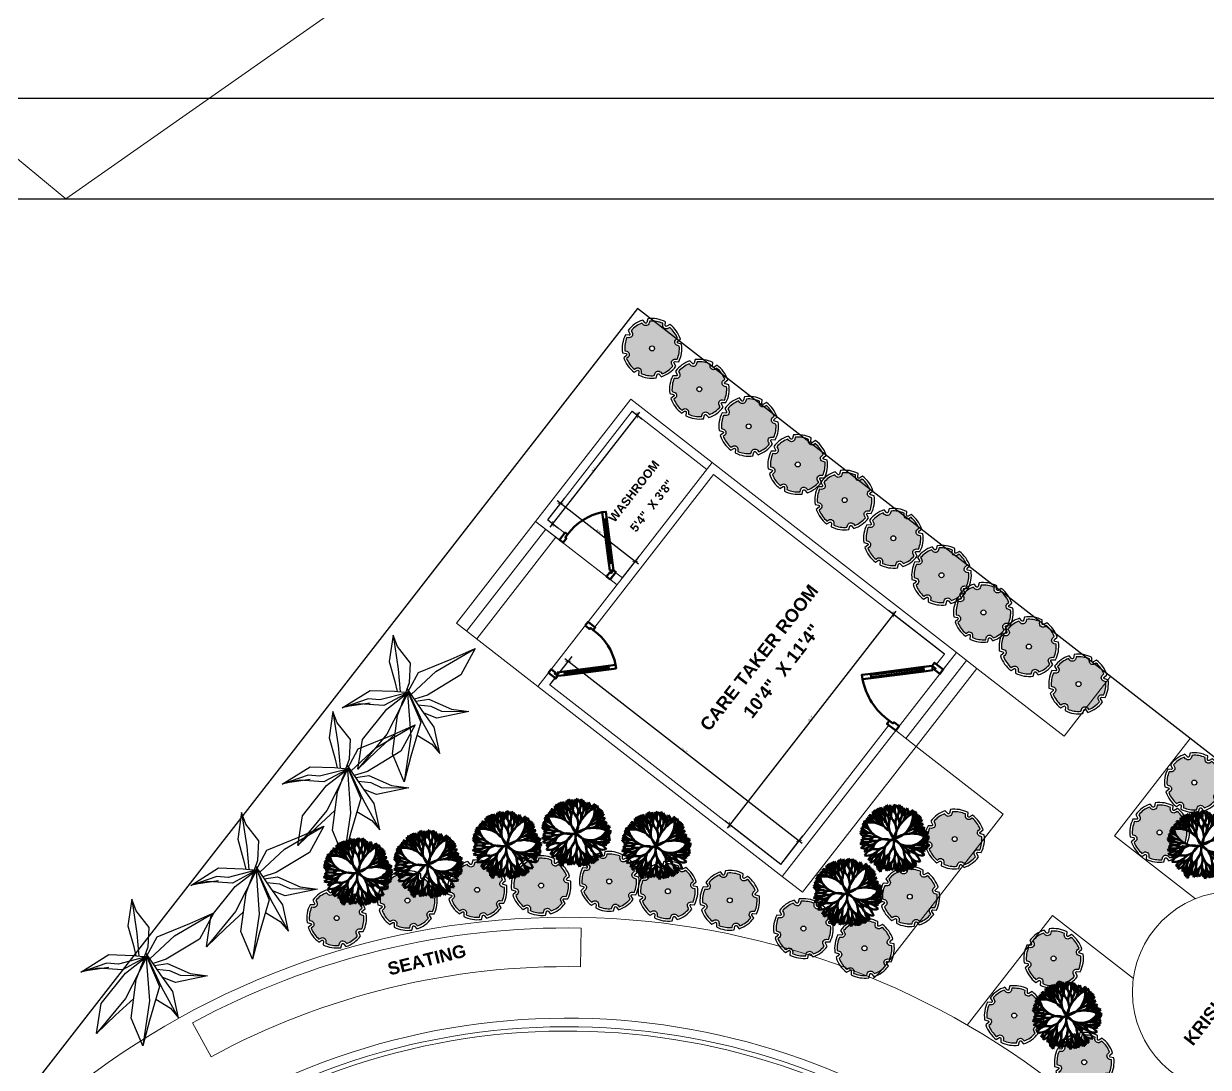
# Model space of a CAD drawing. Header units: metres. Extents: x 251860 to 269438, y 1966787 to 1972367.
# Drawn here: x 267293 to 267856, y 1970463 to 1970960 of the extents above; entities that cross this region are included whole.
import ezdxf

# ---------------------------------------------------------------- set-up
doc = ezdxf.new("R2010")
doc.units = ezdxf.units.M
doc.header["$MEASUREMENT"] = 0
doc.header["$PDMODE"] = 3
doc.header["$PDSIZE"] = -2
doc.layers.get('0').update_dxf_attribs({"linetype": 'CONTINUOUS', "lineweight": 100})
doc.layers.get('Defpoints').update_dxf_attribs({"linetype": 'CONTINUOUS'})
for name, color, linetype in [('PDF3_PDF_INDEX', 1, 'CONTINUOUS'), ('PDF3_POINTS_line', 6, 'CONTINUOUS'), ('PDF3_Text', 7, 'CONTINUOUS'), ('zelen', 74, 'CONTINUOUS')]:
    doc.layers.add(name, color=color, linetype=linetype)
doc.layers.add('Wall', color=7, linetype='CONTINUOUS', lineweight=20)
doc.styles.add('ARIAL', font='arial.ttf')
doc.styles.add('PDF Arial Bold', font='arialbd.ttf')
doc.dimstyles.new('dim style', dxfattribs={"dimtxt": 1, "dimasz": 2, "dimexe": 3, "dimexo": 0, "dimgap": 0.09, "dimtad": 1, "dimtoh": 1, "dimdec": 0, "dimzin": 0, "dimdsep": 46, "dimlunit": 4, "dimtxsty": 'ARIAL', "dimblk": 'ARCHTICK', "dimcen": 0.09, "dimdle": 2, "dimclrd": 5, "dimclre": 5, "dimclrt": 5, "dimadec": 0, "dimazin": 0, "dimtfac": 0.5, "dimtdec": 0, "dimtofl": 0, "dimtmove": 0, "dimatfit": 3, "dimfxl": 2, "dimtolj": 1, "dimtzin": 0, "dimarcsym": 1})

# ---------------------------------------------------------------- blocks, each defined once
blk = doc.blocks.new('A$C3C032968')
at = {"color": 25, "ltscale": 12}
for p, q in [((0, 0), (0, 100)), ((0, 100), (0, 0)), ((700, 0), (700, 100)), ((700, 0), (700, 100))]:
    blk.add_line(p, q, dxfattribs=at)
for points in [[(517, 522), (461, 466), (433, 494), (489, 551)], [(120, 128), (461, 466), (433, 494), (92, 156)], [(113, 135), (454, 473), (440, 487), (99, 149)], [(63, 72), (120, 128), (92, 156), (35, 100)], [(35, 100), (0, 100), (0, 0), (50, 0), (50, 50), (50, 60), (35, 60)], [(665, 100), (665, 60), (650, 60), (650, 50), (650, 0), (700, 0), (700, 100)]]:
    blk.add_lwpolyline(points, close=True, dxfattribs=at)
blk.add_arc((72, 129), 593, 357.2313, 41.4937, dxfattribs=at)
blk = doc.blocks.new('_ArchTick')
at = {"color": 0, "linetype": 'ByBlock', "const_width": 0.15}
blk.add_lwpolyline([(-0.5, -0.5), (0.5, 0.5)], dxfattribs=at)
blk = doc.blocks.new('*D514')
at = {"layer": 'Defpoints', "color": 0, "ltscale": 2, "transparency": 16777216}
for p in [(267730.76, 1970660.08), (267628.67, 1970578.9), (267652.91, 1970560.03)]:
    blk.add_point(p, dxfattribs=at)
at = {"layer": 'Wall', "color": 5, "lineweight": -2, "ltscale": 2, "transparency": 16777216}
for p, q in [((267707.75, 1970680.53), (267627.44, 1970577.32)), ((267730.76, 1970660.08), (267704.15, 1970680.79)), ((267652.91, 1970560.03), (267626.3, 1970580.74))]:
    blk.add_line(p, q, dxfattribs=at)
at = {"layer": 'Wall', "color": 5, "lineweight": -2, "ltscale": 2, "transparency": 16777216, "xscale": 2, "yscale": 2, "zscale": 2}
for p, rotation in [((267706.52, 1970678.95), 52.11360142248054), ((267628.67, 1970578.9), 232.1136014224805)]:
    blk.add_blockref('_ArchTick', p, dxfattribs=dict(at, rotation=rotation))
at = {"layer": 'Wall', "color": 5, "ltscale": 2, "transparency": 16777216, "insert": (267667.12, 1970629.29), "char_height": 1, "attachment_point": 5, "rotation": 52.1136, "style": 'ARIAL'}
blk.add_mtext('\\A1;10\'-7"', dxfattribs=at)
blk = doc.blocks.new('*D513')
at = {"layer": 'Defpoints', "color": 0, "ltscale": 2, "transparency": 16777216}
for p in [(267551.88, 1970656.6), (267543.18, 1970645.41), (267652.91, 1970560.03)]:
    blk.add_point(p, dxfattribs=at)
at = {"layer": 'Wall', "color": 5, "lineweight": -2, "ltscale": 2, "transparency": 16777216}
for p, q in [((267543.18, 1970645.41), (267553.72, 1970658.96)), ((267663.19, 1970569.98), (267550.3, 1970657.82)), ((267652.91, 1970560.03), (267663.45, 1970573.58))]:
    blk.add_line(p, q, dxfattribs=at)
at = {"layer": 'Wall', "color": 5, "lineweight": -2, "ltscale": 2, "transparency": 16777216, "xscale": 2, "yscale": 2, "zscale": 2}
for p, rotation in [((267551.88, 1970656.6), 142.1136014167718), ((267661.61, 1970571.21), 322.1136014167719)]:
    blk.add_blockref('_ArchTick', p, dxfattribs=dict(at, rotation=rotation))
at = {"layer": 'Wall', "color": 5, "ltscale": 2, "transparency": 16777216, "insert": (267607.11, 1970614.37), "char_height": 1, "attachment_point": 5, "rotation": 322.1136, "style": 'ARIAL'}
blk.add_mtext('\\A1;11\'-7"', dxfattribs=at)
blk = doc.blocks.new('*D515')
at = {"layer": 'Defpoints', "color": 0, "ltscale": 2, "transparency": 16777216}
for p in [(267548.2, 1970731.77), (267542.12, 1970723.96), (267577.62, 1970696.34)]:
    blk.add_point(p, dxfattribs=at)
at = {"layer": 'Wall', "color": 5, "lineweight": -2, "ltscale": 2, "transparency": 16777216}
for p, q in [((267542.12, 1970723.96), (267550.04, 1970734.14)), ((267585.28, 1970702.92), (267546.62, 1970733)), ((267577.62, 1970696.34), (267585.54, 1970706.52))]:
    blk.add_line(p, q, dxfattribs=at)
at = {"layer": 'Wall', "color": 5, "lineweight": -2, "ltscale": 2, "transparency": 16777216, "xscale": 2, "yscale": 2, "zscale": 2}
for p, rotation in [((267548.2, 1970731.77), 142.1136014167718), ((267583.7, 1970704.15), 322.1136014167719)]:
    blk.add_blockref('_ArchTick', p, dxfattribs=dict(at, rotation=rotation))
at = {"layer": 'Wall', "color": 5, "ltscale": 2, "transparency": 16777216, "insert": (267566.32, 1970718.44), "char_height": 1, "attachment_point": 5, "rotation": 322.1136, "style": 'ARIAL'}
blk.add_mtext('\\A1;3\'-9"', dxfattribs=at)
blk = doc.blocks.new('*D516')
at = {"layer": 'Defpoints', "color": 0, "ltscale": 2, "transparency": 16777216}
for p in [(267582.3, 1970775.6), (267584.75, 1970773.69), (267542.12, 1970723.96)]:
    blk.add_point(p, dxfattribs=at)
at = {"layer": 'Wall', "color": 5, "lineweight": -2, "ltscale": 2, "transparency": 16777216}
for p, q in [((267543.34, 1970720.48), (267585.98, 1970775.27)), ((267582.3, 1970775.6), (267587.12, 1970771.85)), ((267542.12, 1970723.96), (267546.94, 1970720.21))]:
    blk.add_line(p, q, dxfattribs=at)
at = {"layer": 'Wall', "color": 5, "lineweight": -2, "ltscale": 2, "transparency": 16777216, "xscale": 2, "yscale": 2, "zscale": 2}
for p, rotation in [((267584.75, 1970773.69), 52.11360142248054), ((267544.57, 1970722.06), 232.1136014224805)]:
    blk.add_blockref('_ArchTick', p, dxfattribs=dict(at, rotation=rotation))
at = {"layer": 'Wall', "color": 5, "ltscale": 2, "transparency": 16777216, "insert": (267564.19, 1970748.24), "char_height": 1, "attachment_point": 5, "rotation": 52.1136, "style": 'ARIAL'}
blk.add_mtext('\\A1;5\'-5"', dxfattribs=at)
blk = doc.blocks.new('Derevo_03')
at = {"color": 94}
blk.add_lwpolyline([(-0.354, 0.354), (-0.331, 0.297, -0.599038), (-0.35, 0.274), (-0.41, 0.287, 0.153915), (-0.5, 0), (-0.444, -0.024, -0.599038), (-0.441, -0.053), (-0.492, -0.087, 0.153915), (-0.354, -0.354), (-0.297, -0.331, -0.599038), (-0.274, -0.35), (-0.287, -0.41, 0.153915), (0, -0.5), (0.024, -0.444, -0.599038), (0.053, -0.441), (0.087, -0.492, 0.153915), (0.354, -0.354), (0.331, -0.297, -0.599038), (0.35, -0.274), (0.41, -0.287, 0.153915), (0.5, 0), (0.444, 0.024, -0.599038), (0.441, 0.053), (0.492, 0.087, 0.153915), (0.354, 0.354), (0.297, 0.331, -0.599038), (0.274, 0.35), (0.287, 0.41, 0.153915), (0, 0.5), (-0.024, 0.444, -0.599038), (-0.053, 0.441), (-0.087, 0.492, 0.153915)], format="xyb", close=True, dxfattribs=at)
at = {"color": 83}
blk.add_lwpolyline([(0.027, 0.458), (0.014, 0.427, -0.599038), (-0.088, 0.418), (-0.106, 0.446, 0.123702), (-0.304, 0.343), (-0.292, 0.312, -0.599038), (-0.358, 0.233), (-0.39, 0.24, 0.123702), (-0.458, 0.027), (-0.427, 0.014, -0.599038), (-0.418, -0.088), (-0.446, -0.106, 0.123702), (-0.343, -0.304), (-0.312, -0.292, -0.599038), (-0.233, -0.358), (-0.24, -0.39, 0.123702), (-0.027, -0.458), (-0.014, -0.427, -0.599038), (0.088, -0.418), (0.106, -0.446, 0.123702), (0.304, -0.343), (0.292, -0.312, -0.599038), (0.358, -0.233), (0.39, -0.24, 0.123702), (0.458, -0.027), (0.427, -0.014, -0.599038), (0.418, 0.088), (0.446, 0.106, 0.123702), (0.343, 0.304), (0.312, 0.292, -0.599038), (0.233, 0.358), (0.24, 0.39, 0.123702)], format="xyb", close=True, dxfattribs=at)
at = {"color": 90}
blk.add_circle((0, 0), 0.0417, dxfattribs=at)
blk = doc.blocks.new('A$Ce6ba423c')
at = {"layer": 'Wall', "ltscale": 2, "true_color": 0x136734}
h = blk.add_hatch(dxfattribs=at)
h.set_pattern_fill('AR-SAND', color=116, scale=0.2)
h.set_pattern_definition([(37.5, (841500.67488, -52264.84874), (-0.01259867162, 0.3853647538), [0, -0.304, 0, -0.34, 0, -0.325]), (7.5, (841500.6749, -52264.84874), (0.35395534105, 0.56442921305), [0, -0.164, 0, -0.274, 0, -0.105]), (327.5, (841500.42888, -52264.84874), (0.62282837235, 0.00113181071), [0, -0.1, 0, -0.36, 0, -0.47]), (317.5, (841500.4289, -52264.84874), (0.6012253209, 0.175535113), [0, -0.05, 0, -0.236, 0, -0.27])])
h.paths.add_polyline_path([(20.23, 19.3), (19.49, 19.01, -0.599038), (17.6, 20.6), (17.76, 21.37, 0.123702), (12.65, 22.98), (12.34, 22.26, -0.599038), (9.88, 22.04), (9.45, 22.7, 0.123702), (4.7, 20.23), (4.99, 19.49, -0.599038), (3.4, 17.6), (2.63, 17.76, 0.123702), (1.02, 12.65), (1.74, 12.34, -0.599038), (1.96, 9.88), (1.3, 9.45, 0.123702), (3.77, 4.7), (4.51, 4.99, -0.599038), (6.4, 3.4), (6.24, 2.63, 0.123702), (11.35, 1.02), (11.66, 1.74, -0.599038), (14.12, 1.96), (14.55, 1.3, 0.123702), (19.3, 3.77), (19.01, 4.51, -0.599038), (20.6, 6.4), (21.37, 6.24, 0.123702), (22.98, 11.35), (22.26, 11.66, -0.599038), (22.04, 14.12), (22.7, 14.55, 0.123702)])
h.paths.add_polyline_path([(13, 12, -1), (11, 12, -1)], flags=16)
at = {"layer": 'zelen', "xscale": 23.99999999999975, "yscale": 23.99999999999975, "zscale": 23.99999999999975}
blk.add_blockref('Derevo_03', (12, 12), dxfattribs=at)
blk = doc.blocks.new('z_25')
at = {"linetype": 'ByBlock', "lineweight": -2}
for p, q in [((-76.2, 536.5), (-39.3, 750.7)), ((-61.4, 377.5), (-39.3, 750.7)), ((-39.3, 750.7), (75.6, 531)), ((-405.8, 610.9), (-193.8, 482.3)), ((-326.5, 408.5), (-405.8, 610.9)), ((-231.6, 280), (-405.8, 610.9)), ((-115.8, 339.3), (-76.2, 536.5)), ((75.6, 531), (61.4, 212.4)), ((-228.2, 134.9), (-326.5, 408.5)), ((-193.8, 482.3), (-41.1, 202.3)), ((234.2, 233.9), (362.2, 420.5)), ((362.2, 420.5), (261.8, 169.1)), ((268.5, 311.3), (362.2, 420.5)), ((0, 0), (-61.4, 377.5)), ((96.8, 202.2), (268.5, 311.3)), ((199.5, 254.6), (320.8, 373.9)), ((-407.2, 226.6), (-506.1, 249.7)), ((-506.1, 249.7), (-341.5, 103.5)), ((-506.1, 249.7), (-248.8, 130.2)), ((-265.3, 238.1), (-407.2, 226.6)), ((-1.5, 9.4), (-231.6, 280)), ((-41.1, 202.3), (11.3, 6.6)), ((61.4, 212.4), (6.8, 23.5)), ((8.4, 17.5), (96.8, 202.2)), ((152.6, 184.8), (234.2, 233.9)), ((-341.5, 103.5), (-180.8, 50.3)), ((-248.8, 130.2), (6, -9.8)), ((3.7, -3.9), (-228.2, 134.9)), ((-10.4, 99.5), (28, -182.6)), ((9.9, 12), (152.6, 184.8)), ((261.8, 169.1), (95.5, 55.8)), ((-495.6, -170), (-314.5, 31.3)), ((-314.5, 31.3), (-205.7, 58.5)), ((-127.4, 31.4), (-217.4, -21.1)), ((-180.8, 50.3), (24.7, -22.4)), ((-93, 19.2), (-171.1, -56.8)), ((-141.4, -78.6), (-74.3, 12.6)), ((95.5, 55.8), (0, 0)), ((15.6, 9.1), (39.5, -73.8)), ((178.1, -108.6), (55.5, 32.4)), ((141.9, -10.1), (76.1, 44.5)), ((-311, -39.1), (-495.6, -170)), ((-171.1, -56.8), (-370, -99.9)), ((-217.4, -21.1), (-311, -39.1)), ((-264.8, -372.7), (-141.4, -78.6)), ((-30.3, -2.9), (-83.2, -275.9)), ((39.5, -73.8), (126.7, -207.3)), ((274.3, -115.5), (141.9, -10.1)), ((-370, -99.9), (-495.6, -170)), ((28, -182.6), (-124.2, -430.2)), ((378.3, -309.6), (178.1, -108.6)), ((378.3, -309.6), (274.3, -115.5)), ((-83.2, -275.9), (-232.8, -618.5)), ((126.7, -207.3), (293.5, -253.8)), ((293.5, -253.8), (378.3, -309.6)), ((-232.8, -618.5), (-264.8, -372.7)), ((-124.2, -430.2), (-232.8, -618.5))]:
    blk.add_line(p, q, dxfattribs=at)
blk = doc.blocks.new('z_68')
at = {"color": 86, "linetype": 'Continuous'}
for centre, radius, start, end in [((-242, 361), 98.4, 190.1254, 258.4489), ((-368, 237), 110, 14.1334, 74.4408), ((-148, 370), 147, 183.6832, 248.8474), ((-352, 220), 152, 4.7143, 67.8163), ((-81, 413), 180, 193.5994, 242.7133), ((-291, 243), 133, 4.9325, 74.201), ((-166, 394), 60.4, 141.6219, 241.8227), ((-330, 352), 142, 353.7714, 34.3944), ((-151, 419), 50.6, 146.2148, 215.5863), ((-254, 417), 67.6, 336.8375, 25.7602), ((-106, 423), 77.2, 158.8629, 231.8014), ((-285, 366), 137, 354.9299, 38.2776), ((-127, 434), 34.5, 125.1476, 215.1675), ((-186, 441), 44.3, 315.9686, 28.5539), ((1, 387), 149, 148.1293, 211.6066), ((-273, 379), 170, 332.7316, 30.423), ((-39, 429), 72.7, 136.9706, 214.0961), ((-165, 436), 84.9, 322.5461, 30.2051), ((-34, 455), 51.6, 143.4666, 212.636), ((-103, 454), 42.1, 308.0621, 48.0716), ((-26, 476), 35.4, 162.0876, 254.9372), ((-62, 455), 32.1, 336.7056, 85.2676), ((35, 448), 61.2, 148.6867, 206.3859), ((-44, 447), 42.6, 315.3788, 50.8821), ((98, 426), 97.5, 144.1247, 209.9983), ((-41, 432), 79.2, 313.0665, 40.4805), ((148, 372), 120, 145.6159, 212.0121), ((-73, 376), 138, 329.0835, 27.8381), ((125, 285), 76.7, 129.5904, 214.9904), ((97, 451), 46.7, 135.7289, 216.7307), ((4, 303), 82.6, 311.7047, 29.8857), ((28, 451), 48.5, 313.9166, 42.0854), ((159, 385), 94.9, 134.1111, 205.5497), ((-4, 413), 105, 318.2431, 22.2882), ((248, 304), 161, 142.2526, 184.7932), ((11, 371), 113, 315.1897, 16.2404), ((163, 412), 64.7, 118.1173, 194.1612), ((59, 451), 75.7, 305.529, 13.8056), ((208, 373), 87.1, 135.6289, 203.2703), ((88, 357), 108, 293.0154, 1.6548), ((66, 403), 85.3, 320.2817, 21.1504), ((93, 387), 79.9, 299.7947, 10.8598), ((218, 278), 84.8, 104.8433, 190.8351), ((232, 325), 97.2, 128.4546, 183.4176), ((163, 444), 19.1, 87.7834, 216.2289), ((136, 455), 28.8, 295.9976, 16.1714), ((202, 400), 51.9, 112.7761, 185.856), ((135, 439), 47.5, 288.713, 11.2589), ((227, 381), 53.3, 104.201, 194.4012), ((124, 434), 89.9, 304.2378, 359.5829), ((205, 421), 24.3, 99.2784, 171.3916), ((184, 440), 17.6, 266.1586, 15.4849), ((255, 311), 60.3, 91.8605, 175.7336), ((192, 374), 61.2, 275.8545, 358.0593), ((194, 411), 53.4, 276.1637, 357.1543), ((249, 361), 46.8, 91.7786, 182.4828), ((289, 258), 86.3, 96.7641, 173.2337), ((210, 336), 69.2, 265.9009, 6.4786), ((198, 427), 32.2, 287.5588, 1.0547), ((239, 401), 28.3, 107.0612, 187.7677), ((240, 389), 52.6, 274.952, 350.0502), ((309, 312), 69.7, 104.8358, 158.3298), ((321, 326), 44.9, 97.023, 194.188), ((256, 379), 67.9, 291.8243, 352.6819), ((-398, 39), 158, 15.6317, 103.0399), ((-235, 317), 234, 211.6708, 264.7928), ((-258, 374), 196, 226.8371, 279.6115), ((-398, -104), 335, 57.1, 88.9879), ((-266, 327), 116, 193.4902, 265.1113), ((-399, 162), 139, 21.1582, 81.5772), ((248, 164), 196, 127.2528, 187.8803), ((-115, 310), 247, 313.1476, 1.2102), ((75, 306), 133, 282.2224, 2.3823), ((303, 130), 205, 117.7333, 167.1791), ((188, 277), 62.5, 260.6789, 0.9431), ((257, 197), 80.9, 94.8183, 164.0455), ((347, 228), 103, 105.7731, 167.7334), ((186, 370), 140, 295.6392, 342.2693), ((393, 160), 155, 109.4994, 136.9089), ((291, 311), 50.8, 259.0641, 354.3395), ((273, 287), 132, 273.4935, 346.3568), ((402, 133), 123, 90.3381, 167.7122), ((387, 212), 83.4, 126.1873, 171.9), ((297, 265), 42.8, 283.5886, 18.8322), ((342, 298), 31.9, 79.6966, 175.7556), ((310, 336), 39.2, 271.4011, 348.9236), ((382, 245), 44.7, 92.1528, 177.3641), ((329, 296), 50.9, 278.2551, 352.0256), ((366, 206), 66.3, 264.1118, 349.9981), ((368, 288), 33.3, 255.9485, 344.7487), ((391, 252), 29, 71.8727, 177.5899), ((418, 141), 55.5, 76.143, 176.5124), ((420, 175), 53.4, 80.2322, 170.7901), ((379, 233), 50.4, 256.6638, 354.3586), ((-405, -51), 133, 47.6242, 116.3703), ((-369, 191), 155, 232.3928, 289.0729), ((-333, -142), 183, 70.5173, 130.8948), ((-427, 393), 397, 266.2174, 293.1983), ((-403, -24), 142, 55.0608, 109.8401), ((-372, 206), 125, 230.921, 294.5931), ((-372, 182), 229, 262.8943, 317.9077), ((-220, -236), 262, 87.5171, 133.5965), ((264, 219), 170, 252.2856, 312.6971), ((377, 128), 95.7, 232.041, 317.4503), ((396, -93), 165, 71.9408, 116.9441), ((347, 195), 91.2, 260.6816, 336.3986), ((440, 26), 133, 94.1518, 143.8725), ((392, 135), 68.4, 244.6403, 341.1924), ((445, 14), 100, 83.6931, 144.2356), ((441, -48), 91.5, 58.3812, 119.5333), ((443, 87), 72.9, 228.9093, 308.5468), ((-459, -121), 23.8, 64.3194, 180.1506), ((-487, -75), 46.8, 274.775, 327.7433), ((-450, -106), 32.2, 63.8642, 164.9126), ((-472, -42), 56.6, 260.8137, 319.621), ((-426, -105), 61.6, 75.5349, 147.3156), ((-466, 12), 84.2, 261.5672, 316.5813), ((-383, -96), 89.8, 75.3344, 144.8904), ((-442, 56), 101, 261.6902, 318.8637), ((-444, -62), 50.8, 260.8552, 343.7736), ((-410, -121), 42.6, 66.2708, 168.5265), ((-371, -131), 84.1, 73.7967, 136.5993), ((-406, -7), 72, 248.2341, 323.5826), ((-473, 104), 235, 280.7516, 321.5123), ((-261, -247), 207, 96.4976, 144.4202), ((-356, -221), 77, 69.1503, 149.5623), ((-417, -48), 134, 267.8781, 309.7178), ((-402, 120), 266, 267.6527, 316.8691), ((-229, -313), 248, 84.6724, 137.8772), ((-325, -244), 85.4, 69.7783, 150.4858), ((-384, -75), 128, 263.3238, 315.6901), ((-292, -107), 156, 271.8374, 352.1545), ((-77, -348), 226, 105.8021, 157.9309), ((147, -250), 172, 26.7163, 89.4654), ((312, 15), 188, 209.5725, 266.6092), ((223, -286), 206, 45.5953, 96.7829), ((350, 80), 220, 227.6582, 274.5736), ((179, -287), 140, 15.2055, 73.4335), ((348, -122), 133, 193.5469, 255.092), ((332, 62), 164, 241.9956, 297.1513), ((332, -255), 187, 66.3523, 112.9171), ((268, -225), 92.1, 14.4757, 85.2332), ((422, -44), 171, 212.358, 247.8743), ((409, -100), 99, 207.6518, 275.7647), ((320, -262), 118, 32.6713, 88.8509), ((317, -335), 229, 53.1036, 87.7156), ((423, -42), 113, 214.2354, 286.3594), ((416, -196), 152, 64.2867, 119.6833), ((407, 79), 157, 245.2293, 298.7459), ((430, -22), 105, 229.1074, 294.3725), ((401, -221), 124, 55.0763, 106.547), ((476, -105), 102, 81.9806, 141.5702), ((429, 13), 63.5, 239.4601, 343.3963), ((428, -185), 104, 59.4734, 103.628), ((448, -11), 90.4, 240.5694, 291.3512), ((-355, -97), 140, 263.7718, 329.9129), ((-264, -284), 116, 73.1013, 155.8555), ((-248, -356), 102, 116.357, 160.3901), ((-350, -259), 63.8, 275.5656, 352.3302), ((-264, -291), 70.8, 102.1715, 174.8796), ((-355, -209), 78.6, 285.4191, 349.1615), ((-226, -331), 72.9, 94.9728, 190.34), ((-342, -240), 113, 293.1081, 353.7713), ((-243, -376), 54.5, 100.2324, 168.3254), ((-312, -299), 67.3, 283.4977, 339.7801), ((-198, -420), 96.4, 100.3612, 150.1928), ((-94, -340), 150, 117.0311, 178.4753), ((-291, -216), 128, 291.2352, 1.3744), ((-127, -364), 91.5, 116.0884, 168.1091), ((-249, -267), 85, 292.8853, 348.9183), ((-216, -253), 100, 283.8028, 342.1607), ((-94, -383), 103, 105.3834, 161.1006), ((84, -385), 222, 125.4495, 194.3833), ((-54, -309), 133, 352.8763, 53.6923), ((-70, -482), 268, 18.4462, 59.431), ((239, -234), 173, 185.6314, 251.5275), ((208, -332), 136, 176.6795, 236.2095), ((-10, -437), 143, 357.2572, 51.8918), ((-34, -617), 359, 46.026, 63.8202), ((206, -276), 83.2, 193.0285, 276.8178), ((171, -403), 91.4, 35.6397, 95.7045), ((228, -277), 74.1, 207.5481, 283.7961), ((258, -321), 38.5, 187.7168, 304.4986), ((218, -413), 85.4, 44.1762, 85.3443), ((263, -374), 53.9, 29.3099, 111.5931), ((293, -291), 59.6, 216.5656, 287.0761), ((274, -224), 54.5, 16.1716, 103.2737), ((316, -152), 56.9, 200.7434, 279.5426), ((254, -301), 66, 4.7965, 82.2404), ((331, -229), 67.2, 180.7734, 260.5601), ((326, -295), 47.2, 161.1105, 274.4944), ((274, -339), 54.9, 357.0116, 85.6827), ((373, -199), 73.4, 188.605, 258.98), ((297, -275), 62.4, 2.8758, 86.327), ((282, -338), 85.8, 25.3111, 73.0248), ((362, -249), 52.9, 189.1464, 267.3617), ((328, -333), 33, 5.791, 111.6106), ((352, -294), 36.5, 193.7223, 284.1234), ((320, -250), 58.9, 353.8825, 92.0321), ((405, -178), 82.4, 191.172, 251.9177), ((-276, -309), 63.6, 265.5089, 337.9725), ((-186, -415), 75.8, 99.379, 165.6267), ((-259, -338), 58.7, 270.0752, 352.9011), ((-153, -397), 62.9, 129.034, 190.2749), ((-244, -369), 48.9, 306.3661, 19.1068), ((-168, -434), 34, 99.6572, 183.1618), ((-212, -399), 37.6, 286.0562, 356.8357), ((-236, -314), 103, 294.3385, 349.2686), ((-116, -410), 77.8, 105.2898, 178.5727), ((-157, -438), 31.8, 127.0247, 210.2404), ((-194, -427), 28.3, 290.487, 37.5911), ((-131, -411), 37.8, 113.8463, 210.2532), ((-173, -395), 36.2, 285.924, 44.7697), ((-166, -429), 28.7, 284.6561, 26.2956), ((-109, -453), 48.7, 132.16, 189.1742), ((-94, -450), 30.3, 127.5503, 224.1965), ((-128, -447), 27.1, 297.2401, 57.4513), ((-32, -425), 72.5, 123.3541, 203.8422), ((-145, -397), 74.3, 309.3952, 19.6081), ((-32, -551), 241, 25.0348, 53.1431), ((200, -363), 87, 176.7389, 261.4389), ((91, -529), 154, 36.3427, 69.5492), ((223, -353), 85, 201.8372, 264.0548), ((232, -364), 64.8, 172.1213, 265.1214), ((168, -415), 60, 346.9987, 90.244), ((205, -413), 50.4, 10.8525, 89.1645), ((255, -353), 50.5, 190.9945, 269.0226), ((267, -348), 40.7, 194.689, 281.2603), ((223, -413), 58.3, 25.7085, 81.5835), ((285, -360), 25.5, 194.9585, 313.0302), ((244, -480), 117, 60.0427, 80.4027), ((299, -344), 30.3, 211.4703, 327.2679), ((297, -419), 64.6, 64.9944, 110.7064)]:
    blk.add_arc(centre, radius, start, end, dxfattribs=at)
at = {"color": 244, "ltscale": 2}
for centre, radius, start, end in [((94, 402), 285, 182.7633, 220.2681), ((-279, 256), 159, 350.9158, 56.4676), ((197, 250), 316, 140.1927, 231.9127), ((197, 250), 316, 140.1927, 231.9127), ((-294, 195), 354, 326.6718, 45.9965), ((-294, 195), 354, 326.6718, 45.9965), ((-124, 378), 213, 211.7537, 257.205), ((-312, 108), 158, 24.1229, 87.271), ((-211, 7), 168, 8.8778, 118.165), ((-211, 7), 168, 8.8778, 118.165), ((-81, 266), 118, 180.6823, 254.9928), ((-205, 167), 97.1, 347.7275, 86.5018), ((-27, 241), 242, 276.8124, 355.2462), ((273, -49), 276, 102.4187, 169.64), ((-27, 241), 242, 276.8124, 355.2462), ((273, -49), 276, 102.4187, 169.64), ((320, 142), 120, 96.5443, 185.0063), ((195, 244), 113, 273.2227, 8.7941), ((269, 198), 106, 262.8203, 344.2968), ((348, 81), 90.9, 75.4836, 172.5015), ((-305, -139), 225, 52.3333, 100.5116), ((-218, 203), 175, 223.0994, 285.2758), ((-88, 255), 226, 206.1263, 280.9166), ((-88, 255), 226, 206.1263, 280.9166), ((-116, -147), 189, 51.4847, 150.4796), ((-116, -147), 189, 51.4847, 150.4796), ((-185, 217), 285, 250.5559, 310.8185), ((-185, 217), 285, 250.5559, 310.8185), ((123, -256), 284, 115.2559, 188.7459), ((123, -256), 284, 115.2559, 188.7459), ((-292, -35), 296, 296.9632, 7.0387), ((-292, -35), 296, 296.9632, 7.0387), ((250, -66), 257, 164.9611, 278.5253), ((250, -66), 257, 164.9611, 278.5253), ((221, 259), 338, 229.6992, 311.5503), ((221, 259), 338, 229.6992, 311.5503), ((-131, -406), 428, 11.581, 71.9055), ((-131, -406), 428, 11.581, 71.9055), ((227, -474), 527, 65.535, 114.0997), ((227, -474), 527, 65.535, 114.0997), ((140, 196), 148, 266.4743, 345.5895), ((315, -39), 201, 99.0241, 154.2486), ((329, -51), 155, 70.845, 135.8807), ((-126, -307), 249, 82.1944, 142.1523), ((-126, -307), 249, 82.1944, 142.1523), ((-255, 11), 178, 247.9013, 336.4453), ((-255, 11), 178, 247.9013, 336.4453), ((191, -249), 235, 146.1403, 192.9375), ((-237, -170), 238, 326.5048, 12.5731), ((258, -231), 266, 163.006, 206.4028), ((-174, -267), 212, 337.0155, 32.3933), ((-311, -241), 269, 312.0836, 7.7492), ((94, -381), 165, 130.295, 218.4672), ((-209, -352), 219, 322.8143, 25.9478), ((152, -360), 136, 146.0669, 237.8395), ((180, -208), 155, 177.4751, 229.0935), ((-135, -421), 221, 345.7306, 38.1758)]:
    blk.add_arc(centre, radius, start, end, dxfattribs=at)

msp = doc.modelspace()

# ---------------------------------------------------------------- linework, layer by layer
at = {"layer": 'PDF3_PDF_INDEX', "color": 7, "lineweight": 25}
for points in [[(266099.94468, 1970924.54587), (269077.49634, 1970924.54587), (269077.49634, 1968818.99148), (266099.94468, 1968818.99148)], [(266154.29328, 1970876.69763), (269023.14774, 1970876.69763), (269023.60717, 1968873.79951), (266154.75271, 1968873.79951)]]:
    msp.add_lwpolyline(points, close=True, dxfattribs=at)
at = {"layer": 'PDF3_POINTS_line', "lineweight": 30}
for p, q in [((267584.74883, 1970824.49009), (266640.34971, 1969610.7617)), ((268009.31135, 1970494.13902), (267584.74883, 1970824.49009))]:
    msp.add_line(p, q, dxfattribs=at)
at = {"layer": 'Wall', "ltscale": 2}
for p, q in [((267312.88379, 1970876.69763), (269438.40262, 1972367.38841)), ((266308.09269, 1971706.0869), (267312.88379, 1970876.69763)), ((267581.58282, 1970781.33947), (267536.38006, 1970723.24552)), ((267620.31212, 1970751.20429), (267581.58282, 1970781.33947)), ((267582.299, 1970775.60076), (267542.11877, 1970723.96169)), ((267617.80086, 1970747.97685), (267582.299, 1970775.60076)), ((267620.31212, 1970751.20429), (267561.29741, 1970675.35941)), ((267620.31212, 1970751.20429), (267736.50002, 1970660.79877)), ((267621.0283, 1970745.46559), (267564.52485, 1970672.84815)), ((267621.0283, 1970745.46559), (267730.76132, 1970660.08259)), ((267536.38006, 1970723.24552), (267498.71109, 1970674.83389)), ((267536.38006, 1970723.24552), (267547.67611, 1970714.45609)), ((267575.10936, 1970693.11034), (267536.38006, 1970723.24552)), ((267542.11877, 1970723.96169), (267550.18737, 1970717.68353)), ((267541.22122, 1970719.47862), (267503.55225, 1970671.06699)), ((267547.67611, 1970714.45609), (267550.18737, 1970717.68353)), ((267546.06239, 1970715.71172), (267508.39342, 1970667.3001)), ((267571.88192, 1970695.62161), (267574.39318, 1970698.84905)), ((267571.88192, 1970695.62161), (267575.10936, 1970693.11034)), ((267574.53607, 1970698.73787), (267577.62063, 1970696.33778)), ((267537.44039, 1970644.69872), (267498.71109, 1970674.83389)), ((267542.46292, 1970651.1536), (267560.62475, 1970674.49492)), ((267561.29741, 1970675.35941), (267564.52485, 1970672.84815)), ((267707.62048, 1970623.68319), (267736.50002, 1970660.79877)), ((267741.34119, 1970657.03187), (267712.46164, 1970619.91629)), ((267726.99442, 1970655.24143), (267730.76132, 1970660.08259)), ((267730.22186, 1970652.73016), (267726.99442, 1970655.24143)), ((267730.22186, 1970652.73016), (267736.50002, 1970660.79877)), ((267736.50002, 1970660.79877), (267746.18235, 1970653.26497)), ((267542.46292, 1970651.1536), (267537.44039, 1970644.69872)), ((267542.46292, 1970651.1536), (267545.69036, 1970648.64233)), ((267717.30281, 1970616.1494), (267746.18235, 1970653.26497)), ((267746.18235, 1970653.26497), (267787.67258, 1970620.98153)), ((267537.44039, 1970644.69872), (267653.62829, 1970554.29319)), ((267545.69036, 1970648.64234), (267543.1791, 1970645.41489)), ((267543.1791, 1970645.41489), (267652.91212, 1970560.0319)), ((267787.67258, 1970620.98153), (267809.7801, 1970649.3938)), ((267652.91212, 1970560.0319), (267704.39304, 1970626.19445)), ((267653.62829, 1970554.29319), (267707.62048, 1970623.68319)), ((267707.62048, 1970623.68319), (267704.39304, 1970626.19445)), ((267707.62048, 1970623.68319), (267717.30281, 1970616.1494)), ((267663.31062, 1970546.7594), (267717.30281, 1970616.1494)), ((267717.30281, 1970616.1494), (267758.79304, 1970583.86595)), ((267811.63964, 1970573.62021), (267847.66314, 1970619.9171)), ((267702.83629, 1970511.95112), (267758.79304, 1970583.86595)), ((267850.12154, 1970543.67754), (267811.63964, 1970573.62021)), ((267653.62829, 1970554.29319), (267663.31062, 1970546.7594)), ((267741.5937, 1970483.59816), (267782.16294, 1970535.73718)), ((267820.64484, 1970505.7945), (267782.16294, 1970535.73718)), ((267557.66063, 1970511.32958), (267557.99161, 1970529.7287)), ((267382.01775, 1970468.52135), (267373.25817, 1970484.7049))]:
    msp.add_line(p, q, dxfattribs=at)
msp.add_circle((267868.19086, 1970499.20845), 48, dxfattribs=at)
for centre, radius, start, end in [((267551.26562, 1970155.83143), 379.01953, 39.2842398, 191.5021944), ((267551.26562, 1970155.83143), 373.95777, 88.9694242, 118.4250983), ((267551.26562, 1970155.83143), 355.55566, 88.9694242, 118.4250983), ((267667.17048, 1970540.17364), 45.48143, 310.8195864, 322.5819304), ((267551.26562, 1970155.83143), 331.01953, 39.2842398, 191.5021944), ((267551.32301, 1970155.8055), 326.98127, 39.2901763, 191.4983679), ((267551.32301, 1970155.8055), 324.93659, 39.6487258, 191.1391312)]:
    msp.add_arc(centre, radius, start, end, dxfattribs=at)

# ---------------------------------------------------------------- block references
for name, p, xscale, yscale, zscale, rotation in [('A$C3C032968', (267571.88192, 1970695.62161), -0.0438145247074254, 0.0438145247074253, 0.0438145247074253, 322.1136014191872), ('A$C3C032968', (267542.46292, 1970651.1536), -0.0438145247074253, 0.0438145247074253, 0.0438145247074253, 232.1136014191876), ('A$C3C032968', (267730.22186, 1970652.73017), -0.0525774281971076, 0.0525774281971076, 0.0525774281971076, 52.11360141918756), ('z_68', (267555.55246, 1970574.79463), 0.0338681415726884, 0.0338681415726884, 0.0338681415726884, 53.23938224766656), ('z_68', (267706.8442, 1970572.04076), 0.0338681415726884, 0.0338681415726884, 0.0338681415726884, 53.23938224766656), ('z_68', (267522.5679, 1970568.95174), 0.0338681415726884, 0.0338681415726884, 0.0338681415726884, 53.23938224766656), ('z_68', (267593.5954, 1970568.7146), 0.0338681415726884, 0.0338681415726884, 0.0338681415726884, 53.23938224766656), ('z_68', (267853.04157, 1970569.06036), 0.0338681415726884, 0.0338681415726884, 0.0338681415726884, 53.23938224766656), ('z_68', (267485.15053, 1970559.87493), 0.0338681415726884, 0.0338681415726884, 0.0338681415726884, 53.23938224766656), ('z_68', (267451.68766, 1970556.12853), 0.0338681415726884, 0.0338681415726884, 0.0338681415726884, 53.23938224766656), ('z_68', (267684.71413, 1970546.36234), 0.0338681415726884, 0.0338681415726884, 0.0338681415726884, 53.23938224766656), ('z_68', (267788.92708, 1970487.83753), 0.0338681415726884, 0.0338681415726884, 0.0338681415726884, 53.23938224766656)]:
    msp.add_blockref(name, p, dxfattribs=dict(xscale=xscale, yscale=yscale, zscale=zscale, rotation=rotation))
at = {"layer": 'Wall', "color": 67, "ltscale": 2, "true_color": 0x727430, "xscale": 1.182554818854745, "yscale": 1.182554818854745, "zscale": 1.182554818854745, "rotation": 53.23938224766656}
for p in [(267594.61338, 1970785.67275), (267617.10891, 1970766.25949), (267640.57719, 1970748.59969), (267663.90839, 1970730.44574), (267686.20686, 1970713.50302), (267709.37843, 1970695.34102), (267732.2629, 1970677.74789), (267752.19504, 1970660.05027), (267773.8281, 1970643.80173), (267797.4584, 1970625.97527), (267852.49828, 1970579.0924), (267835.99977, 1970555.37218), (267738.52814, 1970552.21331), (267574.25794, 1970532.08693), (267511.42823, 1970528.06446), (267541.86641, 1970530.10238), (267602.1731, 1970527.38551), (267478.30058, 1970522.97361), (267631.58262, 1970523.0756), (267717.21622, 1970524.82353), (267444.62006, 1970514.59816), (267666.59268, 1970509.64345), (267695.64738, 1970500.26465), (267785.58875, 1970495.42018), (267766.84296, 1970468.24866), (267800.15163, 1970446.0474)]:
    msp.add_blockref('A$Ce6ba423c', p, dxfattribs=at)
at = {"layer": 'zelen', "xscale": 0.0578983821709191, "yscale": 0.0578983821709191, "zscale": 0.0578983821709191, "rotation": 143.866014161281}
for p in [(267475.68279, 1970641.77127), (267447.10911, 1970605.4551), (267403.64865, 1970557.28816), (267351.39885, 1970516.05101)]:
    msp.add_blockref('z_25', p, dxfattribs=at)

# ---------------------------------------------------------------- texts
at = {"layer": 'PDF3_Text', "lineweight": 30, "width": 122.1544409, "style": 'PDF Arial Bold'}
for s, insert, char_height, attachment_point, rotation in [('\\pxt5;WASHROOM', (267595.62406, 1970750.1867), 4.0893556, 9, 52.0940018), ('5\'4"  X 3\'8"', (267602.23727, 1970740.95367), 4.0893556, 9, 52.0940018), ('\\pxt5;CARE TAKER ROOM', (267671.27274, 1970690.08322), 6.1340335, 9, 52.0940018), ('10\'4"  X 11\'4"', (267672.40402, 1970671.29843), 6.1340335, 9, 52.0940018), ('\\pxt5;SEATING', (267466.89592, 1970507.07278), 6.1340335, 7, 13.8133371), ('KRISHNA IDOL', (267887.03339, 1970522.05554), 6.1340335, 9, 52.0940018)]:
    msp.add_mtext(s, dxfattribs=dict(at, insert=insert, char_height=char_height, attachment_point=attachment_point, rotation=rotation))

# ---------------------------------------------------------------- dimensions: what is measured, and where the dimension line sits
at = {"layer": 'Wall', "ltscale": 2}
for base, p1, p2, angle, picture, middle in [((267584.74891, 1970773.69449), (267542.11877, 1970723.96169), (267582.299, 1970775.60076), 52.1136014, '*D516', (267564.18642, 1970748.24251)), ((267548.19799, 1970731.77462), (267577.62063, 1970696.33778), (267542.11877, 1970723.96169), 322.1136014, '*D515', (267566.31794, 1970718.43693)), ((267628.66782, 1970578.89633), (267730.76132, 1970660.08259), (267652.91212, 1970560.0319), 52.1136014, '*D514', (267667.11843, 1970629.29049))]:
    dim = msp.add_linear_dim(base=base, p1=p1, p2=p2, angle=angle, dimstyle='dim style', dxfattribs=at)
    dim.commit()
    dim.dimension.update_dxf_attribs({"geometry": picture, "text_midpoint": middle})
dim = msp.add_linear_dim(base=(267551.87911, 1970656.59602), p1=(267652.91212, 1970560.0319), p2=(267543.1791, 1970645.41489), angle=322.1136014, dimstyle='dim style', dxfattribs=at)
dim.commit()
dim.dimension.update_dxf_attribs({"geometry": '*D513', "text_midpoint": (267606.74561, 1970613.90452), "dimtype": 160})

doc.saveas('drawing.dxf')
